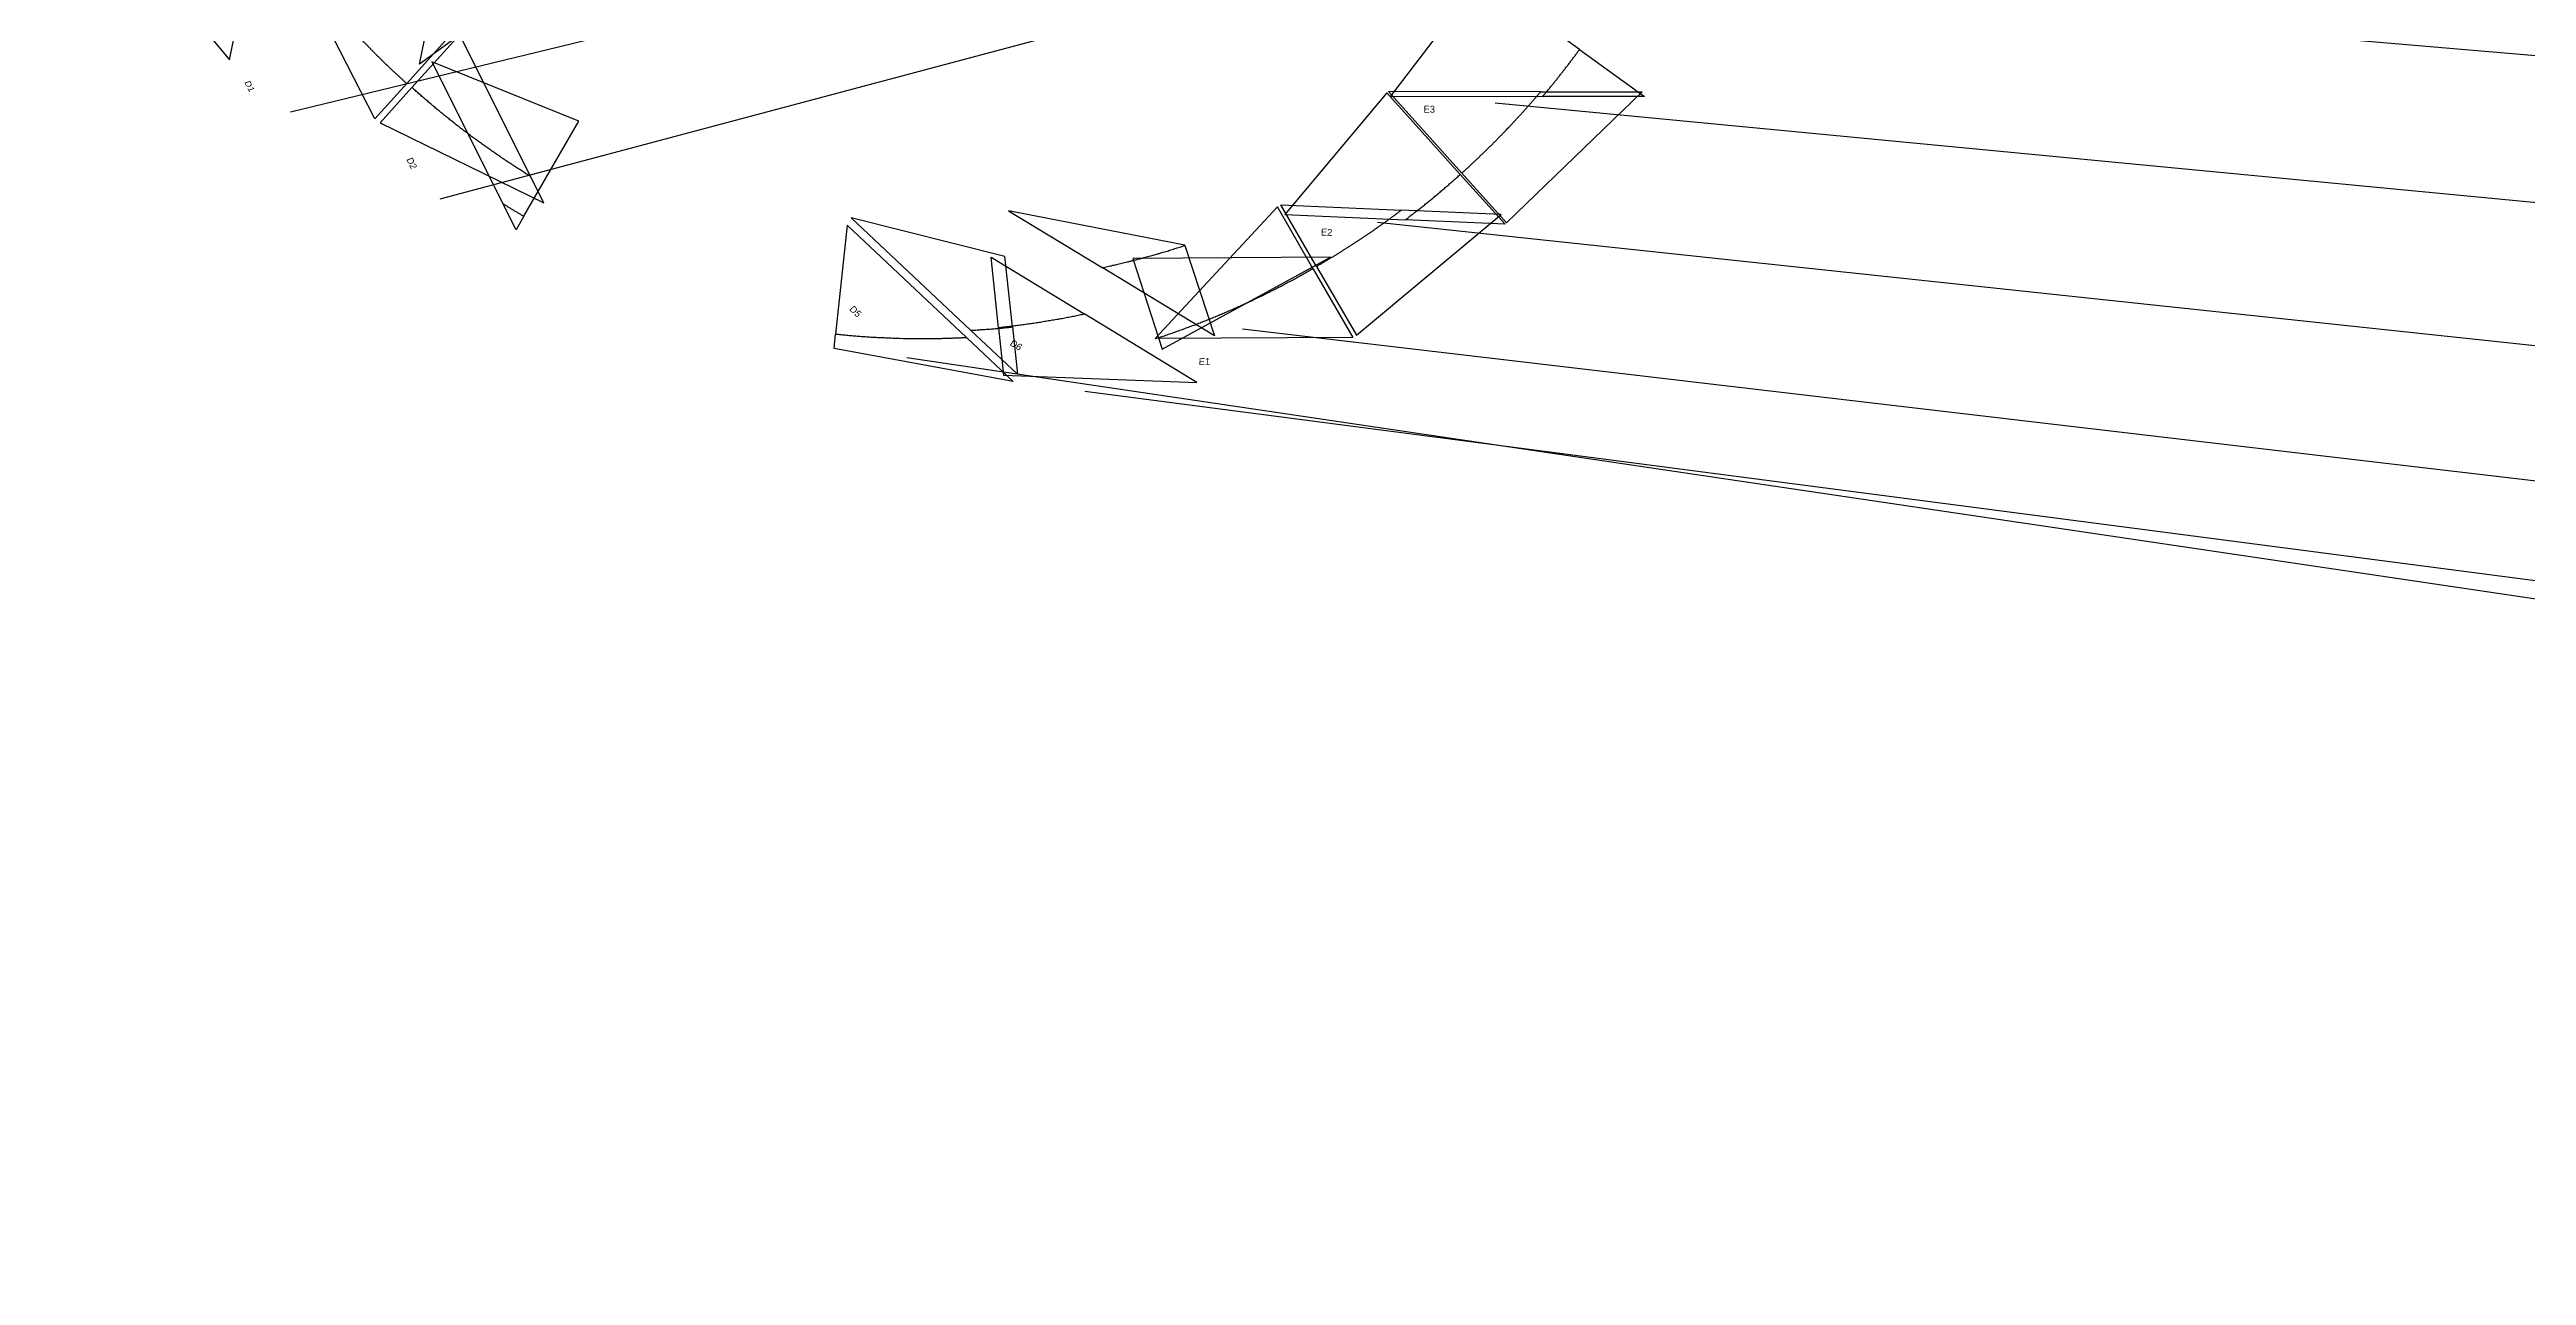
# Model space of a CAD drawing. Extents: x -8646 to 178477, y -34077 to 43180.
# Drawn here: x -7869 to 14744, y -15629 to -4434 of the extents above; entities that cross this region are included whole.
import ezdxf

# ---------------------------------------------------------------- set-up
doc = ezdxf.new("R2010")
doc.units = 0
doc.header["$MEASUREMENT"] = 0
for name, color, linetype in [('08-connection.roosters', 7, 'CONTINUOUS'), ('08-text.roosters', 7, 'CONTINUOUS'), ('81_ROOSTERS_PLINE', 5, 'CONTINUOUS')]:
    doc.layers.add(name, color=color, linetype=linetype)

msp = doc.modelspace()

# ---------------------------------------------------------------- linework, layer by layer
at = {"layer": '08-connection.roosters'}
for p, q in [((-4304, -5796, 672), (174527, 41858)), ((-5669, -5004, 712), (174527, 38858)), ((6335, -3762, 520), (174527, -18142)), ((5329, -4919, 552), (174527, -21142)), ((4256, -6011, 574), (174527, -24142)), ((3023, -6985, 625), (174527, -27142)), ((-41, -7245, 617), (174527, -33142)), ((1582, -7554, 619), (174527, -30142))]:
    msp.add_line(p, q, dxfattribs=at)
at = {"layer": '81_ROOSTERS_PLINE', "extrusion": (0.270974, 0.194316, 0.942769)}
msp.add_lwpolyline([(1522, 7185), (1739, 8298), (-52, 8165), (689, 7316), (696, 7315), (702, 7315), (709, 7314), (716, 7314), (722, 7313), (729, 7312), (735, 7312), (742, 7311), (748, 7310), (755, 7309), (761, 7309), (768, 7308), (775, 7307), (781, 7307), (788, 7306), (794, 7305), (801, 7304), (807, 7304), (814, 7303), (820, 7302), (827, 7301), (833, 7301), (840, 7300), (847, 7299), (853, 7298), (860, 7297), (866, 7297), (873, 7296), (879, 7295), (886, 7294), (892, 7293), (899, 7293), (905, 7292), (912, 7291), (919, 7290), (925, 7289), (932, 7288), (938, 7287), (945, 7287), (951, 7286), (958, 7285), (964, 7284), (971, 7283), (977, 7282), (984, 7281), (990, 7280), (997, 7279), (1003, 7278), (1010, 7278), (1016, 7277), (1023, 7276), (1030, 7275), (1036, 7274), (1043, 7273), (1049, 7272), (1056, 7271), (1062, 7270), (1069, 7269), (1075, 7268), (1082, 7267), (1088, 7266), (1095, 7265), (1101, 7264), (1108, 7263), (1114, 7262), (1121, 7261), (1127, 7260), (1134, 7259), (1140, 7258), (1147, 7257), (1153, 7256), (1160, 7254), (1166, 7253), (1173, 7252), (1179, 7251), (1186, 7250), (1192, 7249), (1199, 7248), (1205, 7247), (1212, 7246), (1218, 7245), (1225, 7243), (1231, 7242), (1238, 7241), (1244, 7240), (1251, 7239), (1257, 7238), (1264, 7237), (1270, 7235), (1277, 7234), (1283, 7233), (1290, 7232), (1296, 7231), (1303, 7229), (1309, 7228), (1316, 7227), (1322, 7226), (1329, 7225), (1335, 7223), (1341, 7222), (1348, 7221), (1354, 7220), (1361, 7218), (1367, 7217), (1374, 7216), (1380, 7214), (1387, 7213), (1393, 7212), (1400, 7211), (1406, 7209), (1413, 7208), (1419, 7207), (1426, 7205), (1432, 7204), (1438, 7203), (1445, 7201), (1451, 7200), (1458, 7199), (1464, 7197), (1471, 7196), (1477, 7195), (1484, 7193), (1490, 7192), (1496, 7191), (1503, 7189), (1509, 7188), (1516, 7186), (1522, 7185)], dxfattribs=at)
at = {"layer": '81_ROOSTERS_PLINE', "extrusion": (-0.795971, 0.605335, 0)}
msp.add_lwpolyline([(-1948, 576), (-181, 590), (-181, 590), (-181, 590), (-1948, 576)], dxfattribs=at)
at = {"layer": '81_ROOSTERS_PLINE', "color": 5, "extrusion": (0.603699, 0.08639, 0.792518)}
msp.add_lwpolyline([(-3524, 5568), (-3884, 6426), (-2857, 5962), (-2862, 5959), (-2868, 5956), (-2873, 5953), (-2878, 5951), (-2884, 5948), (-2889, 5945), (-2895, 5942), (-2900, 5939), (-2905, 5937), (-2911, 5934), (-2916, 5931), (-2921, 5928), (-2927, 5925), (-2932, 5922), (-2937, 5920), (-2943, 5917), (-2948, 5914), (-2953, 5911), (-2959, 5908), (-2964, 5905), (-2969, 5902), (-2975, 5900), (-2980, 5897), (-2985, 5894), (-2991, 5891), (-2996, 5888), (-3001, 5885), (-3007, 5882), (-3012, 5879), (-3017, 5876), (-3023, 5873), (-3028, 5870), (-3033, 5868), (-3038, 5865), (-3044, 5862), (-3049, 5859), (-3054, 5856), (-3060, 5853), (-3065, 5850), (-3070, 5847), (-3075, 5844), (-3081, 5841), (-3086, 5838), (-3091, 5835), (-3097, 5832), (-3102, 5829), (-3107, 5826), (-3112, 5823), (-3118, 5820), (-3123, 5817), (-3128, 5814), (-3133, 5811), (-3139, 5808), (-3144, 5805), (-3149, 5802), (-3154, 5799), (-3160, 5796), (-3165, 5793), (-3170, 5790), (-3175, 5787), (-3186, 5780), (-3196, 5774), (-3207, 5768), (-3217, 5762), (-3227, 5756), (-3238, 5749), (-3248, 5743), (-3259, 5737), (-3269, 5731), (-3279, 5724), (-3290, 5718), (-3300, 5712), (-3310, 5705), (-3321, 5699), (-3331, 5693), (-3341, 5686), (-3351, 5680), (-3362, 5673), (-3372, 5667), (-3382, 5661), (-3392, 5654), (-3403, 5648), (-3413, 5641), (-3423, 5634), (-3433, 5628), (-3443, 5621), (-3454, 5615), (-3464, 5608), (-3474, 5601), (-3484, 5595), (-3494, 5588), (-3504, 5582), (-3514, 5575), (-3524, 5568)], dxfattribs=at)
at = {"layer": '81_ROOSTERS_PLINE', "color": 5, "extrusion": (-0.060099, 0.04585, 0.997139)}
for points in [[(369, 7553), (360, 7553), (352, 7553), (343, 7554), (335, 7554), (326, 7554), (318, 7555), (309, 7555), (301, 7556), (292, 7556), (284, 7556), (275, 7557), (267, 7557), (258, 7557), (250, 7557), (241, 7558), (233, 7558), (224, 7558), (216, 7558), (207, 7559), (199, 7559), (190, 7559), (181, 7559), (173, 7560), (164, 7560), (156, 7560), (147, 7560), (139, 7560), (130, 7560), (122, 7561), (113, 7561), (105, 7561), (96, 7561), (88, 7561), (79, 7561), (71, 7561), (62, 7561), (54, 7561), (45, 7561), (37, 7561), (28, 7561), (20, 7562), (11, 7562), (3, 7562), (-6, 7562), (-15, 7562), (-23, 7562), (-32, 7561), (-40, 7561), (-49, 7561), (-57, 7561), (-66, 7561), (-74, 7561), (-83, 7561), (-91, 7561), (-100, 7561), (-108, 7561), (-117, 7561), (-125, 7561), (-134, 7560), (-142, 7560), (-151, 7560), (-159, 7560), (-168, 7560), (-176, 7559), (-150, 6443), (1210, 6444), (369, 7553)], [(-176, 7559), (-194, 8294), (369, 7553), (360, 7553), (352, 7553), (343, 7554), (335, 7554), (326, 7554), (318, 7555), (309, 7555), (301, 7556), (292, 7556), (284, 7556), (275, 7557), (267, 7557), (258, 7557), (250, 7557), (241, 7558), (233, 7558), (224, 7558), (216, 7558), (207, 7559), (199, 7559), (190, 7559), (181, 7559), (173, 7560), (164, 7560), (156, 7560), (147, 7560), (139, 7560), (130, 7560), (122, 7561), (113, 7561), (105, 7561), (96, 7561), (88, 7561), (79, 7561), (71, 7561), (62, 7561), (54, 7561), (45, 7561), (37, 7561), (28, 7561), (20, 7562), (11, 7562), (3, 7562), (-6, 7562), (-15, 7562), (-23, 7562), (-32, 7561), (-40, 7561), (-49, 7561), (-57, 7561), (-66, 7561), (-74, 7561), (-83, 7561), (-91, 7561), (-100, 7561), (-108, 7561), (-117, 7561), (-125, 7561), (-134, 7560), (-142, 7560), (-151, 7560), (-159, 7560), (-168, 7560), (-176, 7559)]]:
    msp.add_lwpolyline(points, dxfattribs=at)
at = {"layer": '81_ROOSTERS_PLINE', "extrusion": (0.373228, 0.434853, 0.819514)}
msp.add_lwpolyline([(1921, 7193), (1743, 6280), (190, 7056), (1921, 7193)], dxfattribs=at)
at = {"layer": '81_ROOSTERS_PLINE', "color": 5, "extrusion": (0.187243, 0.366919, 0.911214)}
msp.add_lwpolyline([(3420, 6317), (3409, 6323), (3398, 6329), (3387, 6335), (3376, 6341), (3365, 6347), (3354, 6353), (3343, 6359), (3332, 6365), (3321, 6371), (3310, 6377), (3299, 6383), (3288, 6389), (3277, 6395), (3266, 6401), (3255, 6406), (3244, 6412), (3233, 6418), (3222, 6424), (3211, 6429), (3200, 6435), (3189, 6441), (3177, 6447), (3166, 6452), (3155, 6458), (3144, 6464), (3133, 6469), (3122, 6475), (3110, 6480), (3099, 6486), (3088, 6491), (3077, 6497), (3066, 6502), (3054, 6508), (3043, 6513), (3032, 6519), (3021, 6524), (3009, 6530), (2998, 6535), (2987, 6540), (2975, 6546), (2964, 6551), (2953, 6556), (2941, 6562), (2930, 6567), (2919, 6572), (2907, 6577), (2896, 6582), (2885, 6588), (2873, 6593), (2862, 6598), (2850, 6603), (2839, 6608), (2828, 6613), (2816, 6618), (2805, 6623), (2793, 6628), (2788, 6631), (2782, 6633), (2776, 6636), (2770, 6638), (2765, 6641), (2759, 6643), (2753, 6646), (2747, 6648), (2742, 6651), (2736, 6653), (2730, 6656), (2724, 6658), (2719, 6661), (2713, 6663), (2707, 6665), (2701, 6668), (2696, 6670), (2690, 6673), (2684, 6675), (2678, 6678), (2672, 6680), (2667, 6682), (2661, 6685), (2655, 6687), (2649, 6689), (2644, 6692), (2638, 6694), (2632, 6697), (2626, 6699), (2620, 6701), (2615, 6704), (2609, 6706), (2603, 6708), (2597, 6711), (2591, 6713), (2586, 6715), (2580, 6718), (2574, 6720), (2568, 6722), (2562, 6725), (2557, 6727), (2551, 6729), (2545, 6732), (2539, 6734), (2533, 6736), (2527, 6738), (2522, 6741), (2516, 6743), (2510, 6745), (2504, 6747), (2498, 6750), (2492, 6752), (2487, 6754), (2481, 6756), (2475, 6759), (2469, 6761), (2463, 6763), (2457, 6765), (2452, 6767), (2446, 6770), (2440, 6772), (2434, 6774), (2428, 6776), (2422, 6778), (2416, 6781), (2411, 6783), (2405, 6785), (2399, 6787), (2393, 6789), (2387, 6791), (2381, 6794), (2375, 6796), (2370, 6798), (2364, 6800), (2358, 6802), (2352, 6804), (2346, 6806), (2340, 6808), (2334, 6811), (2328, 6813), (2322, 6815), (2317, 6817), (2311, 6819), (2305, 6821), (2299, 6823), (2293, 6825), (2287, 6827), (2281, 6829), (2275, 6831), (2269, 6833), (2263, 6835), (2258, 6837), (2252, 6839), (2246, 6842), (2240, 6844), (2234, 6846), (2228, 6848), (2222, 6850), (2216, 6852), (2210, 6854), (2204, 6856), (2198, 6858), (2192, 6860), (2186, 6861), (2181, 6863), (2175, 6865), (2169, 6867), (2163, 6869), (2157, 6871), (2151, 6873), (2145, 6875), (2139, 6877), (2133, 6879), (2127, 6881), (2121, 6883), (2115, 6885), (2109, 6887), (2103, 6889), (2097, 6890), (2091, 6892), (2085, 6894), (2079, 6896), (2073, 6898), (2067, 6900), (2062, 6902), (2056, 6904), (2050, 6905), (2044, 6907), (2038, 6909), (2032, 6911), (2026, 6913), (2020, 6915), (2014, 6916), (2008, 6918), (2002, 6920), (1996, 6922), (1990, 6924), (1984, 6925), (1978, 6927), (1972, 6929), (1966, 6931), (1960, 6933), (1954, 6934), (1948, 6936), (1780, 6249), (3420, 6317)], dxfattribs=at)
at = {"layer": '81_ROOSTERS_PLINE', "color": 5, "extrusion": (-0.187243, -0.366919, -0.911214)}
msp.add_lwpolyline([(-1948, 6936), (-2060, 7396), (-3420, 6317), (-3409, 6323), (-3398, 6329), (-3387, 6335), (-3376, 6341), (-3365, 6347), (-3354, 6353), (-3343, 6359), (-3332, 6365), (-3321, 6371), (-3310, 6377), (-3299, 6383), (-3288, 6389), (-3277, 6395), (-3266, 6401), (-3255, 6406), (-3244, 6412), (-3233, 6418), (-3222, 6424), (-3211, 6429), (-3200, 6435), (-3189, 6441), (-3177, 6447), (-3166, 6452), (-3155, 6458), (-3144, 6464), (-3133, 6469), (-3122, 6475), (-3110, 6480), (-3099, 6486), (-3088, 6491), (-3077, 6497), (-3066, 6502), (-3054, 6508), (-3043, 6513), (-3032, 6519), (-3021, 6524), (-3009, 6530), (-2998, 6535), (-2987, 6540), (-2975, 6546), (-2964, 6551), (-2953, 6556), (-2941, 6562), (-2930, 6567), (-2919, 6572), (-2907, 6577), (-2896, 6582), (-2885, 6588), (-2873, 6593), (-2862, 6598), (-2850, 6603), (-2839, 6608), (-2828, 6613), (-2816, 6618), (-2805, 6623), (-2793, 6628), (-2788, 6631), (-2782, 6633), (-2776, 6636), (-2770, 6638), (-2765, 6641), (-2759, 6643), (-2753, 6646), (-2747, 6648), (-2742, 6651), (-2736, 6653), (-2730, 6656), (-2724, 6658), (-2719, 6661), (-2713, 6663), (-2707, 6665), (-2701, 6668), (-2696, 6670), (-2690, 6673), (-2684, 6675), (-2678, 6678), (-2672, 6680), (-2667, 6682), (-2661, 6685), (-2655, 6687), (-2649, 6689), (-2644, 6692), (-2638, 6694), (-2632, 6697), (-2626, 6699), (-2620, 6701), (-2615, 6704), (-2609, 6706), (-2603, 6708), (-2597, 6711), (-2591, 6713), (-2586, 6715), (-2580, 6718), (-2574, 6720), (-2568, 6722), (-2562, 6725), (-2557, 6727), (-2551, 6729), (-2545, 6732), (-2539, 6734), (-2533, 6736), (-2527, 6738), (-2522, 6741), (-2516, 6743), (-2510, 6745), (-2504, 6747), (-2498, 6750), (-2492, 6752), (-2487, 6754), (-2481, 6756), (-2475, 6759), (-2469, 6761), (-2463, 6763), (-2457, 6765), (-2452, 6767), (-2446, 6770), (-2440, 6772), (-2434, 6774), (-2428, 6776), (-2422, 6778), (-2416, 6781), (-2411, 6783), (-2405, 6785), (-2399, 6787), (-2393, 6789), (-2387, 6791), (-2381, 6794), (-2375, 6796), (-2370, 6798), (-2364, 6800), (-2358, 6802), (-2352, 6804), (-2346, 6806), (-2340, 6808), (-2334, 6811), (-2328, 6813), (-2322, 6815), (-2317, 6817), (-2311, 6819), (-2305, 6821), (-2299, 6823), (-2293, 6825), (-2287, 6827), (-2281, 6829), (-2275, 6831), (-2269, 6833), (-2263, 6835), (-2258, 6837), (-2252, 6839), (-2246, 6842), (-2240, 6844), (-2234, 6846), (-2228, 6848), (-2222, 6850), (-2216, 6852), (-2210, 6854), (-2204, 6856), (-2198, 6858), (-2192, 6860), (-2186, 6861), (-2181, 6863), (-2175, 6865), (-2169, 6867), (-2163, 6869), (-2157, 6871), (-2151, 6873), (-2145, 6875), (-2139, 6877), (-2133, 6879), (-2127, 6881), (-2121, 6883), (-2115, 6885), (-2109, 6887), (-2103, 6889), (-2097, 6890), (-2091, 6892), (-2085, 6894), (-2079, 6896), (-2073, 6898), (-2067, 6900), (-2062, 6902), (-2056, 6904), (-2050, 6905), (-2044, 6907), (-2038, 6909), (-2032, 6911), (-2026, 6913), (-2020, 6915), (-2014, 6916), (-2008, 6918), (-2002, 6920), (-1996, 6922), (-1990, 6924), (-1984, 6925), (-1978, 6927), (-1972, 6929), (-1966, 6931), (-1960, 6933), (-1954, 6934), (-1948, 6936)], dxfattribs=at)
at = {"layer": '81_ROOSTERS_PLINE', "color": 5, "extrusion": (-0.097186, 0.081949, 0.991887)}
for points in [[(1671, 7367), (1661, 7369), (1651, 7372), (1641, 7374), (1631, 7376), (1621, 7378), (1611, 7381), (1601, 7383), (1592, 7385), (1582, 7387), (1572, 7389), (1562, 7391), (1552, 7393), (1542, 7395), (1532, 7398), (1522, 7400), (1512, 7402), (1502, 7404), (1492, 7406), (1482, 7408), (1472, 7410), (1462, 7412), (1452, 7414), (1442, 7416), (1432, 7418), (1422, 7420), (1412, 7422), (1402, 7423), (1392, 7425), (1383, 7427), (1373, 7429), (1363, 7431), (1353, 7433), (1343, 7435), (1333, 7436), (1323, 7438), (1313, 7440), (1303, 7442), (1293, 7444), (1283, 7445), (1273, 7447), (1263, 7449), (1253, 7450), (1243, 7452), (1233, 7454), (1222, 7456), (1212, 7457), (1202, 7459), (1192, 7460), (1182, 7462), (1172, 7464), (1162, 7465), (1152, 7467), (1142, 7468), (1132, 7470), (1122, 7471), (1112, 7473), (1102, 7474), (1092, 7476), (1082, 7477), (1072, 7479), (1062, 7480), (1052, 7482), (1042, 7483), (1032, 7485), (895, 6484), (2342, 6488), (1671, 7367)], [(1032, 7485), (1115, 8095), (1671, 7367), (1661, 7369), (1651, 7372), (1641, 7374), (1631, 7376), (1621, 7378), (1611, 7381), (1601, 7383), (1592, 7385), (1582, 7387), (1572, 7389), (1562, 7391), (1552, 7393), (1542, 7395), (1532, 7398), (1522, 7400), (1512, 7402), (1502, 7404), (1492, 7406), (1482, 7408), (1472, 7410), (1462, 7412), (1452, 7414), (1442, 7416), (1432, 7418), (1422, 7420), (1412, 7422), (1402, 7423), (1392, 7425), (1383, 7427), (1373, 7429), (1363, 7431), (1353, 7433), (1343, 7435), (1333, 7436), (1323, 7438), (1313, 7440), (1303, 7442), (1293, 7444), (1283, 7445), (1273, 7447), (1263, 7449), (1253, 7450), (1243, 7452), (1233, 7454), (1222, 7456), (1212, 7457), (1202, 7459), (1192, 7460), (1182, 7462), (1172, 7464), (1162, 7465), (1152, 7467), (1142, 7468), (1132, 7470), (1122, 7471), (1112, 7473), (1102, 7474), (1092, 7476), (1082, 7477), (1072, 7479), (1062, 7480), (1052, 7482), (1042, 7483), (1032, 7485)]]:
    msp.add_lwpolyline(points, dxfattribs=at)
at = {"layer": '81_ROOSTERS_PLINE', "extrusion": (0.059673, -0.115659, -0.991495)}
msp.add_lwpolyline([(1915, 7309), (1923, 7307), (1931, 7304), (1939, 7302), (1946, 7300), (1954, 7298), (1962, 7296), (1970, 7294), (1978, 7292), (1985, 7290), (1993, 7287), (2001, 7285), (2009, 7283), (2017, 7281), (2024, 7279), (2032, 7277), (2040, 7274), (2048, 7272), (2056, 7270), (2063, 7268), (2071, 7266), (2079, 7263), (2087, 7261), (2094, 7259), (2102, 7256), (2110, 7254), (2118, 7252), (2125, 7250), (2133, 7247), (2141, 7245), (2149, 7243), (2156, 7240), (2164, 7238), (2172, 7236), (2180, 7233), (2187, 7231), (2195, 7229), (2203, 7226), (2211, 7224), (2218, 7221), (2226, 7219), (2234, 7217), (2241, 7214), (2249, 7212), (2257, 7209), (2265, 7207), (2272, 7204), (2280, 7202), (2288, 7200), (2295, 7197), (2303, 7195), (2311, 7192), (2319, 7190), (2326, 7187), (2334, 7185), (2342, 7182), (2349, 7180), (2357, 7177), (2365, 7174), (2372, 7172), (2380, 7169), (2388, 7167), (2395, 7164), (2403, 7162), (2411, 7159), (2418, 7156), (2426, 7154), (2434, 7151), (2441, 7148), (2449, 7146), (2457, 7143), (2464, 7141), (2472, 7138), (2479, 7135), (2487, 7132), (2495, 7130), (2502, 7127), (2510, 7124), (2518, 7122), (2525, 7119), (2533, 7116), (2540, 7113), (2548, 7111), (2556, 7108), (2563, 7105), (2571, 7102), (2578, 7100), (2586, 7097), (2594, 7094), (2601, 7091), (2609, 7088), (2616, 7086), (2624, 7083), (2631, 7080), (2639, 7077), (2647, 7074), (2654, 7071), (2662, 7069), (2669, 7066), (2677, 7063), (2684, 7060), (2692, 7057), (2699, 7054), (2707, 7051), (2715, 7048), (2722, 7045), (2730, 7042), (2737, 7039), (2745, 7036), (2752, 7033), (2760, 7030), (2767, 7027), (2775, 7024), (2782, 7021), (2790, 7018), (2797, 7015), (2805, 7012), (2812, 7009), (2820, 7006), (2827, 7003), (2835, 7000), (2842, 6997), (2850, 6994), (2857, 6991), (2865, 6988), (2872, 6985), (2880, 6982), (2887, 6979), (2895, 6975), (1661, 6332), (1915, 7309)], dxfattribs=at)
at = {"layer": '81_ROOSTERS_PLINE', "extrusion": (-0.059673, 0.115659, 0.991495)}
msp.add_lwpolyline([(-2895, 6975), (-3719, 7406), (-2070, 7904), (-1915, 7309), (-1923, 7307), (-1931, 7304), (-1939, 7302), (-1946, 7300), (-1954, 7298), (-1962, 7296), (-1970, 7294), (-1978, 7292), (-1985, 7290), (-1993, 7287), (-2001, 7285), (-2009, 7283), (-2017, 7281), (-2024, 7279), (-2032, 7277), (-2040, 7274), (-2048, 7272), (-2056, 7270), (-2063, 7268), (-2071, 7266), (-2079, 7263), (-2087, 7261), (-2094, 7259), (-2102, 7256), (-2110, 7254), (-2118, 7252), (-2125, 7250), (-2133, 7247), (-2141, 7245), (-2149, 7243), (-2156, 7240), (-2164, 7238), (-2172, 7236), (-2180, 7233), (-2187, 7231), (-2195, 7229), (-2203, 7226), (-2211, 7224), (-2218, 7221), (-2226, 7219), (-2234, 7217), (-2241, 7214), (-2249, 7212), (-2257, 7209), (-2265, 7207), (-2272, 7204), (-2280, 7202), (-2288, 7200), (-2295, 7197), (-2303, 7195), (-2311, 7192), (-2319, 7190), (-2326, 7187), (-2334, 7185), (-2342, 7182), (-2349, 7180), (-2357, 7177), (-2365, 7174), (-2372, 7172), (-2380, 7169), (-2388, 7167), (-2395, 7164), (-2403, 7162), (-2411, 7159), (-2418, 7156), (-2426, 7154), (-2434, 7151), (-2441, 7148), (-2449, 7146), (-2457, 7143), (-2464, 7141), (-2472, 7138), (-2479, 7135), (-2487, 7132), (-2495, 7130), (-2502, 7127), (-2510, 7124), (-2518, 7122), (-2525, 7119), (-2533, 7116), (-2540, 7113), (-2548, 7111), (-2556, 7108), (-2563, 7105), (-2571, 7102), (-2578, 7100), (-2586, 7097), (-2594, 7094), (-2601, 7091), (-2609, 7088), (-2616, 7086), (-2624, 7083), (-2631, 7080), (-2639, 7077), (-2647, 7074), (-2654, 7071), (-2662, 7069), (-2669, 7066), (-2677, 7063), (-2684, 7060), (-2692, 7057), (-2699, 7054), (-2707, 7051), (-2715, 7048), (-2722, 7045), (-2730, 7042), (-2737, 7039), (-2745, 7036), (-2752, 7033), (-2760, 7030), (-2767, 7027), (-2775, 7024), (-2782, 7021), (-2790, 7018), (-2797, 7015), (-2805, 7012), (-2812, 7009), (-2820, 7006), (-2827, 7003), (-2835, 7000), (-2842, 6997), (-2850, 6994), (-2857, 6991), (-2865, 6988), (-2872, 6985), (-2880, 6982), (-2887, 6979), (-2895, 6975)], dxfattribs=at)
at = {"layer": '81_ROOSTERS_PLINE', "extrusion": (-0.206988, -0.35044, -0.913426)}
msp.add_lwpolyline([(-150, 7208), (-161, 7208), (-171, 7207), (-182, 7207), (-192, 7207), (-203, 7207), (-214, 7206), (-224, 7206), (-235, 7206), (-245, 7205), (-256, 7205), (-267, 7204), (-277, 7204), (-288, 7204), (-298, 7203), (-309, 7203), (-319, 7202), (-330, 7202), (-341, 7201), (-351, 7201), (-362, 7200), (-372, 7199), (-383, 7199), (-394, 7198), (-404, 7198), (-415, 7197), (-425, 7196), (-436, 7196), (-447, 7195), (-457, 7194), (-468, 7194), (-478, 7193), (-489, 7192), (-499, 7191), (-510, 7191), (-521, 7190), (-531, 7189), (-542, 7188), (-552, 7187), (-563, 7187), (-573, 7186), (-584, 7185), (-595, 7184), (-605, 7183), (-616, 7182), (-626, 7181), (-637, 7180), (-647, 7179), (-658, 7178), (-668, 7177), (-679, 7176), (-690, 7175), (-700, 7174), (-711, 7173), (-721, 7172), (-732, 7171), (-742, 7169), (-753, 7168), (-763, 7167), (-774, 7166), (-784, 7165), (-795, 7164), (-805, 7162), (-816, 7161), (-827, 7160), (-837, 7159), (-848, 7157), (-858, 7156), (-869, 7155), (-879, 7153), (-890, 7152), (-900, 7151), (-911, 7149), (-921, 7148), (-932, 7146), (-942, 7145), (-953, 7143), (-963, 7142), (-974, 7140), (-984, 7139), (-995, 7137), (-1005, 7136), (-1016, 7134), (-1026, 7133), (-1037, 7131), (-1047, 7130), (-1058, 7128), (-1068, 7126), (-1079, 7125), (-1089, 7123), (-1099, 7121), (-1110, 7120), (-1120, 7118), (-1131, 7116), (-1141, 7114), (-1152, 7113), (-1162, 7111), (-1173, 7109), (-1183, 7107), (-1194, 7106), (-1204, 7104), (-1214, 7102), (-1225, 7100), (-1235, 7098), (-1246, 7096), (-1256, 7094), (-1267, 7092), (-1277, 7090), (-1287, 7088), (-1298, 7086), (-1308, 7084), (-1319, 7082), (-1329, 7080), (-1339, 7078), (-1350, 7076), (-1360, 7074), (-1371, 7072), (-1381, 7070), (-1391, 7068), (-1402, 7066), (-1412, 7064), (-1423, 7061), (-1433, 7059), (-1443, 7057), (-1454, 7055), (-1464, 7053), (-1474, 7050), (-1485, 7048), (-1495, 7046), (-1367, 6350), (-150, 7208)], dxfattribs=at)
at = {"layer": '81_ROOSTERS_PLINE', "color": 5, "extrusion": (0.128486, 0.318044, 0.939329)}
for points in [[(1272, 7253), (1265, 7254), (1258, 7255), (1251, 7257), (1244, 7258), (1237, 7259), (1231, 7260), (1224, 7262), (1217, 7263), (1210, 7264), (1203, 7265), (1196, 7266), (1189, 7268), (1182, 7269), (1175, 7270), (1168, 7271), (1161, 7272), (1154, 7273), (1147, 7275), (1141, 7276), (1134, 7277), (1127, 7278), (1120, 7279), (1113, 7280), (1106, 7281), (1099, 7282), (1092, 7283), (1085, 7284), (1078, 7286), (1071, 7287), (1064, 7288), (1057, 7289), (1050, 7290), (911, 6235), (2358, 6235), (1272, 7253)], [(1050, 7290), (1070, 7442), (1272, 7253), (1265, 7254), (1258, 7255), (1251, 7257), (1244, 7258), (1237, 7259), (1231, 7260), (1224, 7262), (1217, 7263), (1210, 7264), (1203, 7265), (1196, 7266), (1189, 7268), (1182, 7269), (1175, 7270), (1168, 7271), (1161, 7272), (1154, 7273), (1147, 7275), (1141, 7276), (1134, 7277), (1127, 7278), (1120, 7279), (1113, 7280), (1106, 7281), (1099, 7282), (1092, 7283), (1085, 7284), (1078, 7286), (1071, 7287), (1064, 7288), (1057, 7289), (1050, 7290)]]:
    msp.add_lwpolyline(points, dxfattribs=at)
at = {"layer": '81_ROOSTERS_PLINE', "extrusion": (0.206988, 0.35044, 0.913426)}
msp.add_lwpolyline([(1495, 7046), (1581, 7511), (-76, 7367), (150, 7208), (161, 7208), (171, 7207), (182, 7207), (192, 7207), (203, 7207), (214, 7206), (224, 7206), (235, 7206), (245, 7205), (256, 7205), (267, 7204), (277, 7204), (288, 7204), (298, 7203), (309, 7203), (319, 7202), (330, 7202), (341, 7201), (351, 7201), (362, 7200), (372, 7199), (383, 7199), (394, 7198), (404, 7198), (415, 7197), (425, 7196), (436, 7196), (447, 7195), (457, 7194), (468, 7194), (478, 7193), (489, 7192), (499, 7191), (510, 7191), (521, 7190), (531, 7189), (542, 7188), (552, 7187), (563, 7187), (573, 7186), (584, 7185), (595, 7184), (605, 7183), (616, 7182), (626, 7181), (637, 7180), (647, 7179), (658, 7178), (668, 7177), (679, 7176), (690, 7175), (700, 7174), (711, 7173), (721, 7172), (732, 7171), (742, 7169), (753, 7168), (763, 7167), (774, 7166), (784, 7165), (795, 7164), (805, 7162), (816, 7161), (827, 7160), (837, 7159), (848, 7157), (858, 7156), (869, 7155), (879, 7153), (890, 7152), (900, 7151), (911, 7149), (921, 7148), (932, 7146), (942, 7145), (953, 7143), (963, 7142), (974, 7140), (984, 7139), (995, 7137), (1005, 7136), (1016, 7134), (1026, 7133), (1037, 7131), (1047, 7130), (1058, 7128), (1068, 7126), (1079, 7125), (1089, 7123), (1099, 7121), (1110, 7120), (1120, 7118), (1131, 7116), (1141, 7114), (1152, 7113), (1162, 7111), (1173, 7109), (1183, 7107), (1194, 7106), (1204, 7104), (1214, 7102), (1225, 7100), (1235, 7098), (1246, 7096), (1256, 7094), (1267, 7092), (1277, 7090), (1287, 7088), (1298, 7086), (1308, 7084), (1319, 7082), (1329, 7080), (1339, 7078), (1350, 7076), (1360, 7074), (1371, 7072), (1381, 7070), (1391, 7068), (1402, 7066), (1412, 7064), (1423, 7061), (1433, 7059), (1443, 7057), (1454, 7055), (1464, 7053), (1474, 7050), (1485, 7048), (1495, 7046)], dxfattribs=at)
at = {"layer": '81_ROOSTERS_PLINE', "color": 5, "extrusion": (0.135634, -0.126424, -0.98266)}
msp.add_lwpolyline([(-3654, 6568), (-3644, 6574), (-3633, 6580), (-3622, 6586), (-3611, 6592), (-3600, 6598), (-3590, 6604), (-3579, 6610), (-3568, 6616), (-3557, 6622), (-3546, 6627), (-3535, 6633), (-3525, 6639), (-3514, 6645), (-3503, 6651), (-3492, 6657), (-3481, 6662), (-3470, 6668), (-3459, 6674), (-3448, 6680), (-3437, 6685), (-3426, 6691), (-3415, 6697), (-3404, 6702), (-3393, 6708), (-3383, 6714), (-3372, 6719), (-3361, 6725), (-3349, 6730), (-3338, 6736), (-3327, 6741), (-3316, 6747), (-3305, 6752), (-3294, 6758), (-3283, 6763), (-3272, 6769), (-3261, 6774), (-3250, 6780), (-3239, 6785), (-3228, 6790), (-3217, 6796), (-3205, 6801), (-3194, 6806), (-3183, 6812), (-3172, 6817), (-3161, 6822), (-3150, 6827), (-3139, 6833), (-3127, 6838), (-3116, 6843), (-3105, 6848), (-3094, 6853), (-3082, 6859), (-3071, 6864), (-3060, 6869), (-3049, 6874), (-3038, 6879), (-3026, 6884), (-3015, 6889), (-3004, 6894), (-2992, 6899), (-2981, 6904), (-2970, 6909), (-2958, 6914), (-2947, 6919), (-2936, 6923), (-2924, 6928), (-2913, 6933), (-2902, 6938), (-2890, 6943), (-2879, 6948), (-2868, 6952), (-2856, 6957), (-2845, 6962), (-2833, 6967), (-2822, 6971), (-2811, 6976), (-2799, 6981), (-2788, 6985), (-2776, 6990), (-2765, 6994), (-2753, 6999), (-2742, 7004), (-2730, 7008), (-2719, 7013), (-2707, 7017), (-2696, 7022), (-2684, 7026), (-2673, 7031), (-2661, 7035), (-2650, 7039), (-2638, 7044), (-2627, 7048), (-2615, 7053), (-2604, 7057), (-2592, 7061), (-2581, 7066), (-2569, 7070), (-2557, 7074), (-2546, 7078), (-2534, 7083), (-2523, 7087), (-2511, 7091), (-2499, 7095), (-2488, 7099), (-2476, 7103), (-2465, 7107), (-2453, 7112), (-2441, 7116), (-2430, 7120), (-2418, 7124), (-2406, 7128), (-2395, 7132), (-2383, 7136), (-2371, 7140), (-2360, 7143), (-2348, 7147), (-2336, 7151), (-2324, 7155), (-2313, 7159), (-2301, 7163), (-2289, 7167), (-2277, 7170), (-2266, 7174), (-2254, 7178), (-2242, 7182), (-2230, 7185), (-2219, 7189), (-2207, 7193), (-2017, 6561), (-3658, 6564), (-3654, 6568)], dxfattribs=at)
at = {"layer": '81_ROOSTERS_PLINE', "extrusion": (-0.093324, 0.15115, 0.984096)}
msp.add_lwpolyline([(-706, 7490), (-699, 7491), (-692, 7491), (-684, 7492), (-677, 7493), (-670, 7493), (-663, 7494), (-655, 7495), (-648, 7495), (-641, 7496), (-634, 7497), (-627, 7497), (-619, 7498), (-612, 7498), (-605, 7499), (-598, 7500), (-590, 7500), (-583, 7501), (-576, 7501), (-569, 7502), (-561, 7502), (-554, 7503), (-547, 7504), (-540, 7504), (-532, 7505), (-525, 7505), (-518, 7506), (-511, 7506), (-503, 7507), (-496, 7507), (-489, 7508), (-482, 7508), (-474, 7509), (-467, 7509), (-460, 7509), (-453, 7510), (-445, 7510), (-438, 7511), (-431, 7511), (-424, 7512), (-416, 7512), (-409, 7512), (-402, 7513), (-395, 7513), (-387, 7514), (-380, 7514), (-373, 7514), (-366, 7515), (-358, 7515), (-351, 7515), (-344, 7516), (-337, 7516), (-329, 7516), (-322, 7517), (-315, 7517), (-307, 7517), (-300, 7518), (-293, 7518), (-286, 7518), (-278, 7518), (-271, 7519), (-264, 7519), (-257, 7519), (-249, 7520), (-242, 7520), (-235, 7520), (-228, 7520), (-220, 7520), (-213, 7521), (-206, 7521), (-199, 7521), (-191, 7521), (-184, 7521), (-177, 7522), (-170, 7522), (-162, 7522), (-155, 7522), (-148, 7522), (-140, 7522), (-133, 7523), (-126, 7523), (-119, 7523), (-111, 7523), (-104, 7523), (-97, 7523), (-90, 7523), (-82, 7523), (-75, 7523), (-68, 7523), (-61, 7523), (-53, 7524), (-46, 7524), (-39, 7524), (-32, 7524), (-24, 7524), (-17, 7524), (-10, 7524), (-2, 7524), (5, 7524), (12, 7524), (19, 7524), (27, 7524), (34, 7524), (41, 7524), (48, 7524), (56, 7524), (63, 7523), (70, 7523), (77, 7523), (85, 7523), (92, 7523), (99, 7523), (107, 7523), (114, 7523), (121, 7523), (128, 7523), (136, 7522), (143, 7522), (150, 7522), (157, 7522), (165, 7522), (172, 7522), (179, 7522), (186, 7521), (194, 7521), (201, 7521), (208, 7521), (215, 7521), (223, 7520), (204, 6861), (-706, 7490)], dxfattribs=at)
at = {"layer": '81_ROOSTERS_PLINE', "extrusion": (0.093324, -0.15115, -0.984096)}
msp.add_lwpolyline([(-223, 7520), (-244, 8258), (1459, 8011), (706, 7490), (699, 7491), (692, 7491), (684, 7492), (677, 7493), (670, 7493), (663, 7494), (655, 7495), (648, 7495), (641, 7496), (634, 7497), (627, 7497), (619, 7498), (612, 7498), (605, 7499), (598, 7500), (590, 7500), (583, 7501), (576, 7501), (569, 7502), (561, 7502), (554, 7503), (547, 7504), (540, 7504), (532, 7505), (525, 7505), (518, 7506), (511, 7506), (503, 7507), (496, 7507), (489, 7508), (482, 7508), (474, 7509), (467, 7509), (460, 7509), (453, 7510), (445, 7510), (438, 7511), (431, 7511), (424, 7512), (416, 7512), (409, 7512), (402, 7513), (395, 7513), (387, 7514), (380, 7514), (373, 7514), (366, 7515), (358, 7515), (351, 7515), (344, 7516), (337, 7516), (329, 7516), (322, 7517), (315, 7517), (307, 7517), (300, 7518), (293, 7518), (286, 7518), (278, 7518), (271, 7519), (264, 7519), (257, 7519), (249, 7520), (242, 7520), (235, 7520), (228, 7520), (220, 7520), (213, 7521), (206, 7521), (199, 7521), (191, 7521), (184, 7521), (177, 7522), (170, 7522), (162, 7522), (155, 7522), (148, 7522), (140, 7522), (133, 7523), (126, 7523), (119, 7523), (111, 7523), (104, 7523), (97, 7523), (90, 7523), (82, 7523), (75, 7523), (68, 7523), (61, 7523), (53, 7524), (46, 7524), (39, 7524), (32, 7524), (24, 7524), (17, 7524), (10, 7524), (2, 7524), (-5, 7524), (-12, 7524), (-19, 7524), (-27, 7524), (-34, 7524), (-41, 7524), (-48, 7524), (-56, 7524), (-63, 7523), (-70, 7523), (-77, 7523), (-85, 7523), (-92, 7523), (-99, 7523), (-107, 7523), (-114, 7523), (-121, 7523), (-128, 7523), (-136, 7522), (-143, 7522), (-150, 7522), (-157, 7522), (-165, 7522), (-172, 7522), (-179, 7522), (-186, 7521), (-194, 7521), (-201, 7521), (-208, 7521), (-215, 7521), (-223, 7520)], dxfattribs=at)
at = {"layer": '81_ROOSTERS_PLINE', "extrusion": (0.061497, 0.298805, 0.952331)}
msp.add_lwpolyline([(-739, 7379), (-752, 7378), (-764, 7376), (-776, 7375), (-789, 7374), (-801, 7372), (-813, 7371), (-825, 7369), (-838, 7368), (-850, 7367), (-862, 7365), (-875, 7364), (-887, 7362), (-899, 7361), (-911, 7359), (-924, 7357), (-936, 7356), (-948, 7354), (-960, 7353), (-973, 7351), (-985, 7349), (-997, 7348), (-1009, 7346), (-1022, 7344), (-1034, 7342), (-1046, 7341), (-1058, 7339), (-1071, 7337), (-1083, 7335), (-1095, 7333), (-1107, 7331), (-1119, 7329), (-1132, 7327), (-1144, 7325), (-1156, 7323), (-1168, 7321), (-1180, 7319), (-1193, 7317), (-1205, 7315), (-1217, 7313), (-1229, 7311), (-1241, 7309), (-1254, 7307), (-1266, 7305), (-1278, 7303), (-1290, 7300), (-1302, 7298), (-1314, 7296), (-1327, 7294), (-1339, 7291), (-1351, 7289), (-1363, 7287), (-1375, 7284), (-1387, 7282), (-1399, 7280), (-1412, 7277), (-1424, 7275), (-1436, 7272), (-1448, 7270), (-1460, 7267), (-1472, 7265), (-1484, 7262), (-1496, 7260), (-1508, 7257), (-1521, 7254), (-1527, 7253), (-1533, 7252), (-1539, 7250), (-1545, 7249), (-1552, 7248), (-1558, 7246), (-1564, 7245), (-1570, 7244), (-1576, 7242), (-1583, 7241), (-1589, 7239), (-1595, 7238), (-1601, 7237), (-1607, 7235), (-1614, 7234), (-1620, 7232), (-1626, 7231), (-1632, 7229), (-1638, 7228), (-1645, 7226), (-1651, 7225), (-1657, 7224), (-1663, 7222), (-1669, 7221), (-1676, 7219), (-1682, 7218), (-1688, 7216), (-1694, 7215), (-1700, 7213), (-1707, 7212), (-1713, 7210), (-1719, 7209), (-1725, 7207), (-1731, 7206), (-1737, 7204), (-1744, 7203), (-1750, 7201), (-1756, 7199), (-1762, 7198), (-1768, 7196), (-1774, 7195), (-1781, 7193), (-1787, 7192), (-1793, 7190), (-1799, 7188), (-1805, 7187), (-1811, 7185), (-1818, 7184), (-1824, 7182), (-1830, 7180), (-1836, 7179), (-1842, 7177), (-1848, 7176), (-1854, 7174), (-1861, 7172), (-1867, 7171), (-1873, 7169), (-1879, 7167), (-1885, 7166), (-1891, 7164), (-1897, 7162), (-1904, 7161), (-1910, 7159), (-1916, 7157), (-641, 6333), (-739, 7379)], dxfattribs=at)
at = {"layer": '81_ROOSTERS_PLINE', "color": 5, "extrusion": (-0.078626, -0.315382, -0.945702)}
msp.add_lwpolyline([(2216, 7042), (2227, 7038), (2239, 7034), (2250, 7031), (2262, 7027), (2273, 7023), (2284, 7019), (2296, 7015), (2307, 7011), (2319, 7008), (2330, 7004), (2341, 7000), (2353, 6996), (2364, 6992), (2376, 6988), (2387, 6984), (2398, 6980), (2410, 6976), (2421, 6972), (2432, 6968), (2444, 6964), (2455, 6960), (2466, 6955), (2478, 6951), (2489, 6947), (2500, 6943), (2511, 6939), (2523, 6934), (2534, 6930), (2545, 6926), (2556, 6922), (2568, 6917), (2579, 6913), (2357, 6269), (910, 6268), (2216, 7042)], dxfattribs=at)
at = {"layer": '81_ROOSTERS_PLINE', "color": 5, "extrusion": (-0.135634, 0.126424, 0.98266)}
msp.add_lwpolyline([(2207, 7193), (2419, 7900), (3654, 6568), (3644, 6574), (3633, 6580), (3622, 6586), (3611, 6592), (3600, 6598), (3590, 6604), (3579, 6610), (3568, 6616), (3557, 6622), (3546, 6627), (3535, 6633), (3525, 6639), (3514, 6645), (3503, 6651), (3492, 6657), (3481, 6662), (3470, 6668), (3459, 6674), (3448, 6680), (3437, 6685), (3426, 6691), (3415, 6697), (3404, 6702), (3393, 6708), (3383, 6714), (3372, 6719), (3361, 6725), (3349, 6730), (3338, 6736), (3327, 6741), (3316, 6747), (3305, 6752), (3294, 6758), (3283, 6763), (3272, 6769), (3261, 6774), (3250, 6780), (3239, 6785), (3228, 6790), (3217, 6796), (3205, 6801), (3194, 6806), (3183, 6812), (3172, 6817), (3161, 6822), (3150, 6827), (3139, 6833), (3127, 6838), (3116, 6843), (3105, 6848), (3094, 6853), (3082, 6859), (3071, 6864), (3060, 6869), (3049, 6874), (3038, 6879), (3026, 6884), (3015, 6889), (3004, 6894), (2992, 6899), (2981, 6904), (2970, 6909), (2958, 6914), (2947, 6919), (2936, 6923), (2924, 6928), (2913, 6933), (2902, 6938), (2890, 6943), (2879, 6948), (2868, 6952), (2856, 6957), (2845, 6962), (2833, 6967), (2822, 6971), (2811, 6976), (2799, 6981), (2788, 6985), (2776, 6990), (2765, 6994), (2753, 6999), (2742, 7004), (2730, 7008), (2719, 7013), (2707, 7017), (2696, 7022), (2684, 7026), (2673, 7031), (2661, 7035), (2650, 7039), (2638, 7044), (2627, 7048), (2615, 7053), (2604, 7057), (2592, 7061), (2581, 7066), (2569, 7070), (2557, 7074), (2546, 7078), (2534, 7083), (2523, 7087), (2511, 7091), (2499, 7095), (2488, 7099), (2476, 7103), (2465, 7107), (2453, 7112), (2441, 7116), (2430, 7120), (2418, 7124), (2406, 7128), (2395, 7132), (2383, 7136), (2371, 7140), (2360, 7143), (2348, 7147), (2336, 7151), (2324, 7155), (2313, 7159), (2301, 7163), (2289, 7167), (2277, 7170), (2266, 7174), (2254, 7178), (2242, 7182), (2230, 7185), (2219, 7189), (2207, 7193)], dxfattribs=at)
at = {"layer": '81_ROOSTERS_PLINE', "extrusion": (-0.004321, -0.309281, -0.950961)}
msp.add_lwpolyline([(1677, 7179), (1665, 7182), (1653, 7185), (1641, 7188), (1629, 7191), (1617, 7194), (1605, 7196), (1592, 7199), (1580, 7202), (1568, 7205), (1556, 7207), (1544, 7210), (1531, 7213), (1519, 7215), (1507, 7218), (1495, 7221), (1483, 7223), (1471, 7226), (1458, 7228), (1446, 7231), (1434, 7233), (1422, 7236), (1409, 7238), (1397, 7241), (1385, 7243), (1373, 7245), (1360, 7248), (1348, 7250), (1336, 7252), (1324, 7255), (1311, 7257), (1299, 7259), (1287, 7262), (1275, 7264), (1262, 7266), (1250, 7268), (1238, 7270), (1226, 7272), (1213, 7275), (1201, 7277), (1189, 7279), (1176, 7281), (1164, 7283), (1152, 7285), (1139, 7287), (1127, 7289), (1115, 7291), (1102, 7293), (1090, 7295), (1078, 7296), (1065, 7298), (1053, 7300), (1041, 7302), (1028, 7304), (1016, 7306), (1004, 7307), (991, 7309), (979, 7311), (967, 7312), (954, 7314), (942, 7316), (930, 7317), (917, 7319), (905, 7321), (893, 7322), (816, 6645), (1677, 7179)], dxfattribs=at)
at = {"layer": '81_ROOSTERS_PLINE', "color": 5, "extrusion": (-0.071285, -0.406532, -0.910851)}
for points in [[(2825, 6618), (2836, 6613), (2848, 6608), (2859, 6603), (2870, 6598), (2882, 6593), (2893, 6588), (2904, 6583), (2916, 6577), (2927, 6572), (2938, 6567), (2950, 6562), (2961, 6556), (2972, 6551), (2983, 6546), (2995, 6541), (3006, 6535), (3017, 6530), (3028, 6524), (3040, 6519), (3051, 6514), (3062, 6508), (3073, 6503), (3084, 6497), (3095, 6492), (3107, 6486), (3118, 6481), (3129, 6475), (3140, 6469), (3151, 6464), (3162, 6458), (3173, 6453), (3184, 6447), (3196, 6441), (3207, 6436), (3218, 6430), (3229, 6424), (3240, 6418), (3251, 6413), (3262, 6407), (3273, 6401), (3284, 6395), (3295, 6389), (3306, 6383), (3317, 6378), (3328, 6372), (3339, 6366), (3350, 6360), (3361, 6354), (3372, 6348), (3382, 6342), (3393, 6336), (3404, 6330), (3415, 6324), (3426, 6318), (3437, 6312), (3448, 6305), (3459, 6299), (3469, 6293), (3480, 6287), (3491, 6281), (3502, 6275), (3513, 6268), (3523, 6262), (3534, 6256), (3533, 6254), (1893, 6218), (2825, 6618)], [(3534, 6256), (3941, 7099), (2825, 6618), (2836, 6613), (2848, 6608), (2859, 6603), (2870, 6598), (2882, 6593), (2893, 6588), (2904, 6583), (2916, 6577), (2927, 6572), (2938, 6567), (2950, 6562), (2961, 6556), (2972, 6551), (2983, 6546), (2995, 6541), (3006, 6535), (3017, 6530), (3028, 6524), (3040, 6519), (3051, 6514), (3062, 6508), (3073, 6503), (3084, 6497), (3095, 6492), (3107, 6486), (3118, 6481), (3129, 6475), (3140, 6469), (3151, 6464), (3162, 6458), (3173, 6453), (3184, 6447), (3196, 6441), (3207, 6436), (3218, 6430), (3229, 6424), (3240, 6418), (3251, 6413), (3262, 6407), (3273, 6401), (3284, 6395), (3295, 6389), (3306, 6383), (3317, 6378), (3328, 6372), (3339, 6366), (3350, 6360), (3361, 6354), (3372, 6348), (3382, 6342), (3393, 6336), (3404, 6330), (3415, 6324), (3426, 6318), (3437, 6312), (3448, 6305), (3459, 6299), (3469, 6293), (3480, 6287), (3491, 6281), (3502, 6275), (3513, 6268), (3523, 6262), (3534, 6256)]]:
    msp.add_lwpolyline(points, dxfattribs=at)
at = {"layer": '81_ROOSTERS_PLINE', "extrusion": (-0.129506, 0.348624, 0.928272)}
msp.add_lwpolyline([(314, 7164), (350, 8099), (-1382, 7828), (309, 7164), (314, 7164)], dxfattribs=at)
at = {"layer": '81_ROOSTERS_PLINE', "extrusion": (0.004321, 0.309281, 0.950961)}
msp.add_lwpolyline([(-893, 7322), (-944, 7776), (-2710, 7820), (-1677, 7179), (-1665, 7182), (-1653, 7185), (-1641, 7188), (-1629, 7191), (-1617, 7194), (-1605, 7196), (-1592, 7199), (-1580, 7202), (-1568, 7205), (-1556, 7207), (-1544, 7210), (-1531, 7213), (-1519, 7215), (-1507, 7218), (-1495, 7221), (-1483, 7223), (-1471, 7226), (-1458, 7228), (-1446, 7231), (-1434, 7233), (-1422, 7236), (-1409, 7238), (-1397, 7241), (-1385, 7243), (-1373, 7245), (-1360, 7248), (-1348, 7250), (-1336, 7252), (-1324, 7255), (-1311, 7257), (-1299, 7259), (-1287, 7262), (-1275, 7264), (-1262, 7266), (-1250, 7268), (-1238, 7270), (-1226, 7272), (-1213, 7275), (-1201, 7277), (-1189, 7279), (-1176, 7281), (-1164, 7283), (-1152, 7285), (-1139, 7287), (-1127, 7289), (-1115, 7291), (-1102, 7293), (-1090, 7295), (-1078, 7296), (-1065, 7298), (-1053, 7300), (-1041, 7302), (-1028, 7304), (-1016, 7306), (-1004, 7307), (-991, 7309), (-979, 7311), (-967, 7312), (-954, 7314), (-942, 7316), (-930, 7317), (-917, 7319), (-905, 7321), (-893, 7322)], dxfattribs=at)
at = {"layer": '81_ROOSTERS_PLINE', "extrusion": (-0.061497, -0.298805, -0.952331)}
msp.add_lwpolyline([(1916, 7157), (2415, 7480), (752, 7519), (739, 7379), (752, 7378), (764, 7376), (776, 7375), (789, 7374), (801, 7372), (813, 7371), (825, 7369), (838, 7368), (850, 7367), (862, 7365), (875, 7364), (887, 7362), (899, 7361), (911, 7359), (924, 7357), (936, 7356), (948, 7354), (960, 7353), (973, 7351), (985, 7349), (997, 7348), (1009, 7346), (1022, 7344), (1034, 7342), (1046, 7341), (1058, 7339), (1071, 7337), (1083, 7335), (1095, 7333), (1107, 7331), (1119, 7329), (1132, 7327), (1144, 7325), (1156, 7323), (1168, 7321), (1180, 7319), (1193, 7317), (1205, 7315), (1217, 7313), (1229, 7311), (1241, 7309), (1254, 7307), (1266, 7305), (1278, 7303), (1290, 7300), (1302, 7298), (1314, 7296), (1327, 7294), (1339, 7291), (1351, 7289), (1363, 7287), (1375, 7284), (1387, 7282), (1399, 7280), (1412, 7277), (1424, 7275), (1436, 7272), (1448, 7270), (1460, 7267), (1472, 7265), (1484, 7262), (1496, 7260), (1508, 7257), (1521, 7254), (1527, 7253), (1533, 7252), (1539, 7250), (1545, 7249), (1552, 7248), (1558, 7246), (1564, 7245), (1570, 7244), (1576, 7242), (1583, 7241), (1589, 7239), (1595, 7238), (1601, 7237), (1607, 7235), (1614, 7234), (1620, 7232), (1626, 7231), (1632, 7229), (1638, 7228), (1645, 7226), (1651, 7225), (1657, 7224), (1663, 7222), (1669, 7221), (1676, 7219), (1682, 7218), (1688, 7216), (1694, 7215), (1700, 7213), (1707, 7212), (1713, 7210), (1719, 7209), (1725, 7207), (1731, 7206), (1737, 7204), (1744, 7203), (1750, 7201), (1756, 7199), (1762, 7198), (1768, 7196), (1774, 7195), (1781, 7193), (1787, 7192), (1793, 7190), (1799, 7188), (1805, 7187), (1811, 7185), (1818, 7184), (1824, 7182), (1830, 7180), (1836, 7179), (1842, 7177), (1848, 7176), (1854, 7174), (1861, 7172), (1867, 7171), (1873, 7169), (1879, 7167), (1885, 7166), (1891, 7164), (1897, 7162), (1904, 7161), (1910, 7159), (1916, 7157)], dxfattribs=at)
at = {"layer": '81_ROOSTERS_PLINE', "color": 5, "extrusion": (0.078626, 0.315382, 0.945702)}
msp.add_lwpolyline([(-2579, 6913), (-2728, 7345), (-2216, 7042), (-2227, 7038), (-2239, 7034), (-2250, 7031), (-2262, 7027), (-2273, 7023), (-2284, 7019), (-2296, 7015), (-2307, 7011), (-2319, 7008), (-2330, 7004), (-2341, 7000), (-2353, 6996), (-2364, 6992), (-2376, 6988), (-2387, 6984), (-2398, 6980), (-2410, 6976), (-2421, 6972), (-2432, 6968), (-2444, 6964), (-2455, 6960), (-2466, 6955), (-2478, 6951), (-2489, 6947), (-2500, 6943), (-2511, 6939), (-2523, 6934), (-2534, 6930), (-2545, 6926), (-2556, 6922), (-2568, 6917), (-2579, 6913)], dxfattribs=at)

# ---------------------------------------------------------------- texts
at = {"layer": '08-text.roosters', "extrusion": (0.373228, 0.434853, 0.819514)}
msp.add_text('D1', height=64, rotation=153.4695, dxfattribs=at).set_placement((1542, 6548, -3825))
at = {"layer": '08-text.roosters', "extrusion": (-0.059675, 0.115657, 0.991495)}
msp.add_text('E3', height=64, rotation=152.4393, dxfattribs=at).set_placement((-1857, 6603, -377))
at = {"layer": '08-text.roosters', "extrusion": (0.206988, 0.35044, 0.913426)}
msp.add_text('D2', height=64, rotation=144.8101, dxfattribs=at).set_placement((1208, 6645, -2352))
at = {"layer": '08-text.roosters', "extrusion": (-0.093324, 0.15115, 0.984096)}
msp.add_text('E2', height=64, rotation=145.3391, dxfattribs=at).set_placement((42, 7155, -781))
at = {"layer": '08-text.roosters', "extrusion": (0.061497, 0.298805, 0.952331)}
msp.add_text('D5', height=64, rotation=147.1075, dxfattribs=at).set_placement((-812, 6622, -1571))
at = {"layer": '08-text.roosters', "extrusion": (0.004321, 0.309281, 0.950961)}
msp.add_text('D6', height=64, rotation=148.1926, dxfattribs=at).set_placement((-992, 6930, -1703))
at = {"layer": '08-text.roosters', "extrusion": (-0.129506, 0.348624, 0.928272)}
msp.add_text('E1', height=64, rotation=158.6074, dxfattribs=at).set_placement((89, 7413, -2383))

doc.saveas('drawing.dxf')
